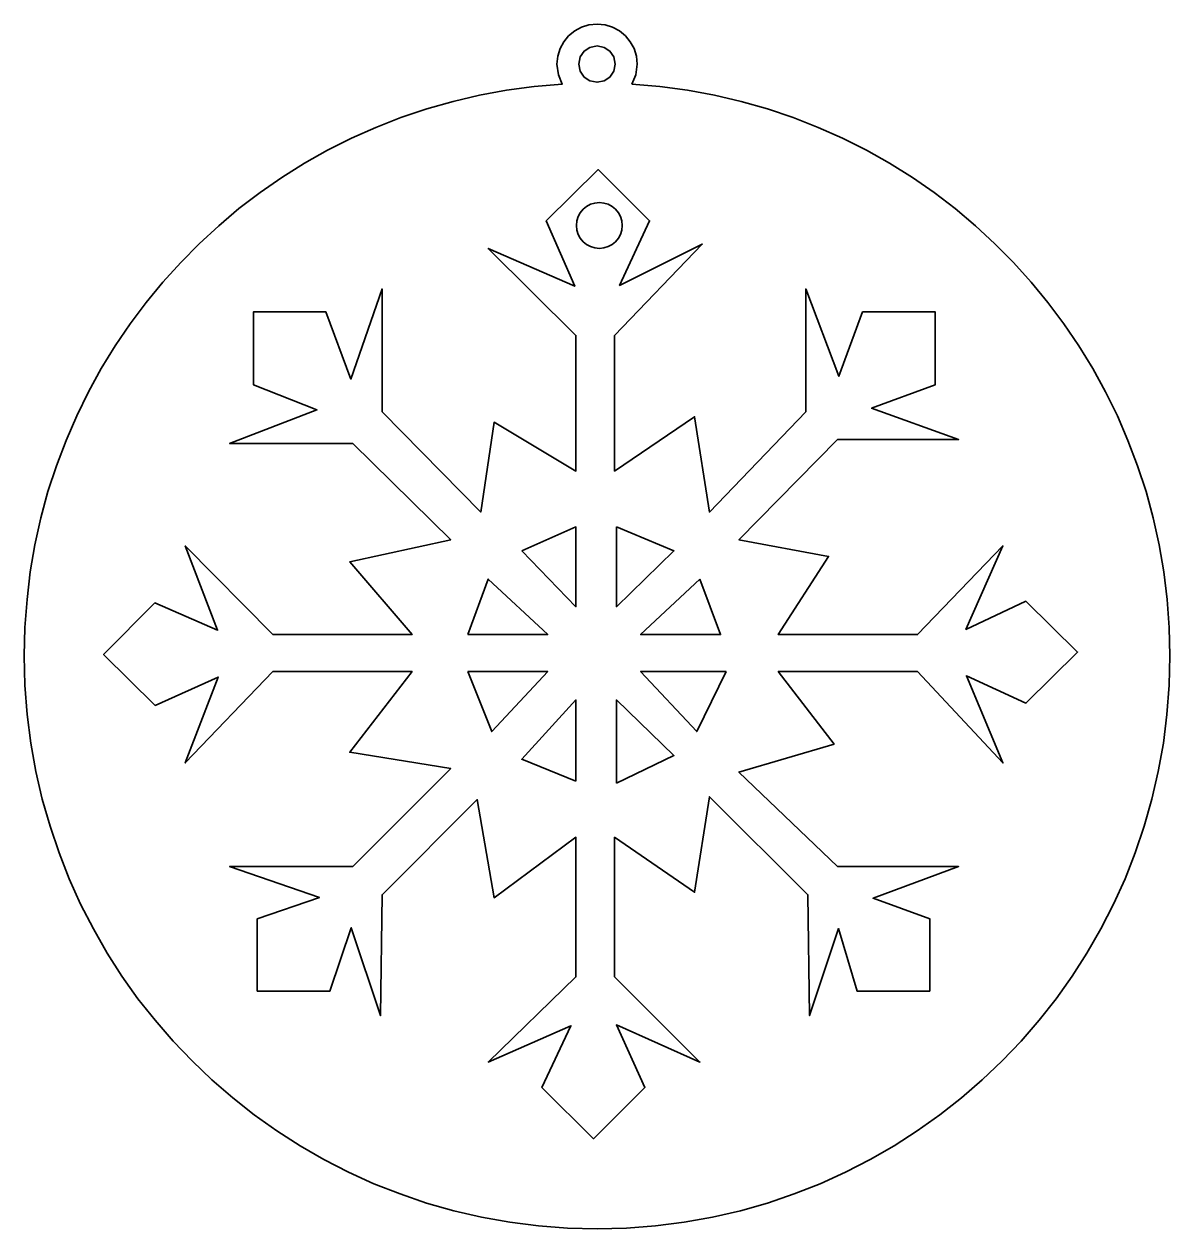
# Model space of a CAD drawing. Header units: millimetres. Extents: x -103 to 102, y -103 to 103.
# Drawn here: x 35.34 to 66.78, y 27.22 to 60.29 of the extents above; entities that cross this region are included whole.
import ezdxf

# ---------------------------------------------------------------- set-up
doc = ezdxf.new("R2010")
doc.units = ezdxf.units.MM
doc.header["$MEASUREMENT"] = 0
doc.layers.add('layer 1', color=7, linetype='Continuous')

msp = doc.modelspace()

# ---------------------------------------------------------------- linework, layer by layer
at = {"layer": 'layer 1', "color": 250, "lineweight": 35}
for points, knots in [([(52.0141, 58.6407), (52.0141, 58.6407), (52.7809, 58.5768), (52.7809, 58.5768), (52.7809, 58.5768), (52.7809, 58.5768), (53.5396, 58.473), (53.5396, 58.473), (53.5396, 58.473), (53.5396, 58.473), (54.2824, 58.3372), (54.2824, 58.3372), (54.2824, 58.3372), (54.2824, 58.3372), (55.0172, 58.1614), (55.0172, 58.1614), (55.0172, 58.1614), (55.0172, 58.1614), (55.7361, 57.9618), (55.7361, 57.9618), (55.7361, 57.9618), (55.7361, 57.9618), (56.4389, 57.7222), (56.4389, 57.7222), (56.4389, 57.7222), (56.4389, 57.7222), (57.1259, 57.4506), (57.1259, 57.4506), (57.1259, 57.4506), (57.1259, 57.4506), (57.7967, 57.1552), (57.7967, 57.1552), (57.7967, 57.1552), (57.7967, 57.1552), (58.4518, 56.8276), (58.4518, 56.8276), (58.4518, 56.8276), (58.4518, 56.8276), (59.0907, 56.4682), (59.0907, 56.4682), (59.0907, 56.4682), (59.0907, 56.4682), (59.7137, 56.0768), (59.7137, 56.0768), (59.7137, 56.0768), (59.7137, 56.0768), (60.3127, 55.6615), (60.3127, 55.6615), (60.3127, 55.6615), (60.3127, 55.6615), (60.8877, 55.2222), (60.8877, 55.2222), (60.8877, 55.2222), (60.8877, 55.2222), (61.4468, 54.751), (61.4468, 54.751), (61.4468, 54.751), (61.4468, 54.751), (61.982, 54.2558), (61.982, 54.2558), (61.982, 54.2558), (61.982, 54.2558), (62.4932, 53.7446), (62.4932, 53.7446), (62.4932, 53.7446), (62.4932, 53.7446), (62.9724, 53.2015), (62.9724, 53.2015), (62.9724, 53.2015), (62.9724, 53.2015), (63.4358, 52.6424), (63.4358, 52.6424), (63.4358, 52.6424), (63.4358, 52.6424), (63.875, 52.0593), (63.875, 52.0593), (63.875, 52.0593), (63.875, 52.0593), (64.2823, 51.4523), (64.2823, 51.4523), (64.2823, 51.4523), (64.2823, 51.4523), (64.6657, 50.8293), (64.6657, 50.8293), (64.6657, 50.8293), (64.6657, 50.8293), (65.0171, 50.1904), (65.0171, 50.1904), (65.0171, 50.1904), (65.0171, 50.1904), (65.3446, 49.5353), (65.3446, 49.5353), (65.3446, 49.5353), (65.3446, 49.5353), (65.6322, 48.8565), (65.6322, 48.8565), (65.6322, 48.8565), (65.6322, 48.8565), (65.8957, 48.1617), (65.8957, 48.1617), (65.8957, 48.1617), (65.8957, 48.1617), (66.1274, 47.4588), (66.1274, 47.4588), (66.1274, 47.4588), (66.1274, 47.4588), (66.3271, 46.732), (66.3271, 46.732), (66.3271, 46.732), (66.3271, 46.732), (66.4868, 45.9971), (66.4868, 45.9971), (66.4868, 45.9971), (66.4868, 45.9971), (66.6145, 45.2544), (66.6145, 45.2544), (66.6145, 45.2544), (66.6145, 45.2544), (66.7104, 44.4955), (66.7104, 44.4955), (66.7104, 44.4955), (66.7104, 44.4955), (66.7663, 43.7287), (66.7663, 43.7287), (66.7663, 43.7287), (66.7663, 43.7287), (66.7823, 42.946), (66.7823, 42.946), (66.7823, 42.946), (66.7823, 42.946), (66.7663, 42.1394), (66.7663, 42.1394), (66.7663, 42.1394), (66.7663, 42.1394), (66.7023, 41.3406), (66.7023, 41.3406), (66.7023, 41.3406), (66.7023, 41.3406), (66.6066, 40.5499), (66.6066, 40.5499), (66.6066, 40.5499), (66.6066, 40.5499), (66.4628, 39.7751), (66.4628, 39.7751), (66.4628, 39.7751), (66.4628, 39.7751), (66.2871, 39.0164), (66.2871, 39.0164), (66.2871, 39.0164), (66.2871, 39.0164), (66.0793, 38.2736), (66.0793, 38.2736), (66.0793, 38.2736), (66.0793, 38.2736), (65.8318, 37.5388), (65.8318, 37.5388), (65.8318, 37.5388), (65.8318, 37.5388), (65.5523, 36.8279), (65.5523, 36.8279), (65.5523, 36.8279), (65.5523, 36.8279), (65.2328, 36.133), (65.2328, 36.133), (65.2328, 36.133), (65.2328, 36.133), (64.8893, 35.4541), (64.8893, 35.4541), (64.8893, 35.4541), (64.8893, 35.4541), (64.506, 34.7912), (64.506, 34.7912), (64.506, 34.7912), (64.506, 34.7912), (64.0986, 34.1522), (64.0986, 34.1522), (64.0986, 34.1522), (64.0986, 34.1522), (63.6593, 33.5371), (63.6593, 33.5371), (63.6593, 33.5371), (63.6593, 33.5371), (63.196, 32.9462), (63.196, 32.9462), (63.196, 32.9462), (63.196, 32.9462), (62.7009, 32.3711), (62.7009, 32.3711), (62.7009, 32.3711), (62.7009, 32.3711), (62.1817, 31.8279), (62.1817, 31.8279), (62.1817, 31.8279), (62.1817, 31.8279), (61.6305, 31.3088), (61.6305, 31.3088), (61.6305, 31.3088), (61.6305, 31.3088), (61.0635, 30.8136), (61.0635, 30.8136), (61.0635, 30.8136), (61.0635, 30.8136), (60.4645, 30.3503), (60.4645, 30.3503), (60.4645, 30.3503), (60.4645, 30.3503), (59.8495, 29.911), (59.8495, 29.911), (59.8495, 29.911), (59.8495, 29.911), (59.2105, 29.4957), (59.2105, 29.4957), (59.2105, 29.4957), (59.2105, 29.4957), (58.5556, 29.1203), (58.5556, 29.1203), (58.5556, 29.1203), (58.5556, 29.1203), (57.8767, 28.7769), (57.8767, 28.7769), (57.8767, 28.7769), (57.8767, 28.7769), (57.1817, 28.4573), (57.1817, 28.4573), (57.1817, 28.4573), (57.1817, 28.4573), (56.4709, 28.1779), (56.4709, 28.1779), (56.4709, 28.1779), (56.4709, 28.1779), (55.7361, 27.9302), (55.7361, 27.9302), (55.7361, 27.9302), (55.7361, 27.9302), (54.9933, 27.7146), (54.9933, 27.7146), (54.9933, 27.7146), (54.9933, 27.7146), (54.2266, 27.5389), (54.2266, 27.5389), (54.2266, 27.5389), (54.2266, 27.5389), (53.4517, 27.4032), (53.4517, 27.4032), (53.4517, 27.4032), (53.4517, 27.4032), (52.669, 27.3072), (52.669, 27.3072), (52.669, 27.3072), (52.669, 27.3072), (51.8703, 27.2434), (51.8703, 27.2434), (51.8703, 27.2434), (51.8703, 27.2434), (51.0635, 27.2194), (51.0635, 27.2194), (51.0635, 27.2194), (51.0635, 27.2194), (50.2489, 27.2434), (50.2489, 27.2434), (50.2489, 27.2434), (50.2489, 27.2434), (49.4502, 27.3072), (49.4502, 27.3072), (49.4502, 27.3072), (49.4502, 27.3072), (48.6675, 27.4032), (48.6675, 27.4032), (48.6675, 27.4032), (48.6675, 27.4032), (47.8927, 27.5389), (47.8927, 27.5389), (47.8927, 27.5389), (47.8927, 27.5389), (47.134, 27.7146), (47.134, 27.7146), (47.134, 27.7146), (47.134, 27.7146), (46.3832, 27.9302), (46.3832, 27.9302), (46.3832, 27.9302), (46.3832, 27.9302), (45.6564, 28.1779), (45.6564, 28.1779), (45.6564, 28.1779), (45.6564, 28.1779), (44.9374, 28.4573), (44.9374, 28.4573), (44.9374, 28.4573), (44.9374, 28.4573), (44.2426, 28.7769), (44.2426, 28.7769), (44.2426, 28.7769), (44.2426, 28.7769), (43.5637, 29.1203), (43.5637, 29.1203), (43.5637, 29.1203), (43.5637, 29.1203), (42.9088, 29.4957), (42.9088, 29.4957), (42.9088, 29.4957), (42.9088, 29.4957), (42.2698, 29.911), (42.2698, 29.911), (42.2698, 29.911), (42.2698, 29.911), (41.6547, 30.3503), (41.6547, 30.3503), (41.6547, 30.3503), (41.6547, 30.3503), (41.0637, 30.8136), (41.0637, 30.8136), (41.0637, 30.8136), (41.0637, 30.8136), (40.4886, 31.3088), (40.4886, 31.3088), (40.4886, 31.3088), (40.4886, 31.3088), (39.9455, 31.8279), (39.9455, 31.8279), (39.9455, 31.8279), (39.9455, 31.8279), (39.4263, 32.3711), (39.4263, 32.3711), (39.4263, 32.3711), (39.4263, 32.3711), (38.9311, 32.9462), (38.9311, 32.9462), (38.9311, 32.9462), (38.9311, 32.9462), (38.46, 33.5371), (38.46, 33.5371), (38.46, 33.5371), (38.46, 33.5371), (38.0206, 34.1522), (38.0206, 34.1522), (38.0206, 34.1522), (38.0206, 34.1522), (37.6133, 34.7912), (37.6133, 34.7912), (37.6133, 34.7912), (37.6133, 34.7912), (37.2379, 35.4541), (37.2379, 35.4541), (37.2379, 35.4541), (37.2379, 35.4541), (36.8864, 36.133), (36.8864, 36.133), (36.8864, 36.133), (36.8864, 36.133), (36.5749, 36.8279), (36.5749, 36.8279), (36.5749, 36.8279), (36.5749, 36.8279), (36.2954, 37.5388), (36.2954, 37.5388), (36.2954, 37.5388), (36.2954, 37.5388), (36.0478, 38.2736), (36.0478, 38.2736), (36.0478, 38.2736), (36.0478, 38.2736), (35.8321, 39.0164), (35.8321, 39.0164), (35.8321, 39.0164), (35.8321, 39.0164), (35.6564, 39.7751), (35.6564, 39.7751), (35.6564, 39.7751), (35.6564, 39.7751), (35.5207, 40.5499), (35.5207, 40.5499), (35.5207, 40.5499), (35.5207, 40.5499), (35.4168, 41.3406), (35.4168, 41.3406), (35.4168, 41.3406), (35.4168, 41.3406), (35.361, 42.1394), (35.361, 42.1394), (35.361, 42.1394), (35.361, 42.1394), (35.3369, 42.946), (35.3369, 42.946), (35.3369, 42.946), (35.3369, 42.946), (35.361, 43.7287), (35.361, 43.7287), (35.361, 43.7287), (35.361, 43.7287), (35.4168, 44.4955), (35.4168, 44.4955), (35.4168, 44.4955), (35.4168, 44.4955), (35.5046, 45.2544), (35.5046, 45.2544), (35.5046, 45.2544), (35.5046, 45.2544), (35.6324, 45.9971), (35.6324, 45.9971), (35.6324, 45.9971), (35.6324, 45.9971), (35.8002, 46.732), (35.8002, 46.732), (35.8002, 46.732), (35.8002, 46.732), (35.9919, 47.4588), (35.9919, 47.4588), (35.9919, 47.4588), (35.9919, 47.4588), (36.2235, 48.1617), (36.2235, 48.1617), (36.2235, 48.1617), (36.2235, 48.1617), (36.4871, 48.8565), (36.4871, 48.8565), (36.4871, 48.8565), (36.4871, 48.8565), (36.7826, 49.5353), (36.7826, 49.5353), (36.7826, 49.5353), (36.7826, 49.5353), (37.1021, 50.1904), (37.1021, 50.1904), (37.1021, 50.1904), (37.1021, 50.1904), (37.4535, 50.8293), (37.4535, 50.8293), (37.4535, 50.8293), (37.4535, 50.8293), (37.837, 51.4523), (37.837, 51.4523), (37.837, 51.4523), (37.837, 51.4523), (38.2443, 52.0593), (38.2443, 52.0593), (38.2443, 52.0593), (38.2443, 52.0593), (38.6836, 52.6424), (38.6836, 52.6424), (38.6836, 52.6424), (38.6836, 52.6424), (39.1468, 53.2015), (39.1468, 53.2015), (39.1468, 53.2015), (39.1468, 53.2015), (39.634, 53.7446), (39.634, 53.7446), (39.634, 53.7446), (39.634, 53.7446), (40.1452, 54.2558), (40.1452, 54.2558), (40.1452, 54.2558), (40.1452, 54.2558), (40.6803, 54.751), (40.6803, 54.751), (40.6803, 54.751), (40.6803, 54.751), (41.2314, 55.2222), (41.2314, 55.2222), (41.2314, 55.2222), (41.2314, 55.2222), (41.8145, 55.6615), (41.8145, 55.6615), (41.8145, 55.6615), (41.8145, 55.6615), (42.4136, 56.0768), (42.4136, 56.0768), (42.4136, 56.0768), (42.4136, 56.0768), (43.0285, 56.4682), (43.0285, 56.4682), (43.0285, 56.4682), (43.0285, 56.4682), (43.6675, 56.8276), (43.6675, 56.8276), (43.6675, 56.8276), (43.6675, 56.8276), (44.3225, 57.1552), (44.3225, 57.1552), (44.3225, 57.1552), (44.3225, 57.1552), (44.9934, 57.4506), (44.9934, 57.4506), (44.9934, 57.4506), (44.9934, 57.4506), (45.6802, 57.7222), (45.6802, 57.7222), (45.6802, 57.7222), (45.6802, 57.7222), (46.3911, 57.9618), (46.3911, 57.9618), (46.3911, 57.9618), (46.3911, 57.9618), (47.1099, 58.1614), (47.1099, 58.1614), (47.1099, 58.1614), (47.1099, 58.1614), (47.8368, 58.3372), (47.8368, 58.3372), (47.8368, 58.3372), (47.8368, 58.3372), (48.5796, 58.473), (48.5796, 58.473), (48.5796, 58.473), (48.5796, 58.473), (49.3384, 58.5768), (49.3384, 58.5768), (49.3384, 58.5768), (49.3384, 58.5768), (50.1052, 58.6407), (50.1052, 58.6407), (50.1052, 58.6407), (50.1052, 58.6407), (50.0013, 58.8963), (50.0013, 58.8963), (50.0013, 58.8963), (50.0013, 58.8963), (49.9614, 59.1838), (49.9614, 59.1838), (49.9614, 59.1838), (49.9614, 59.1838), (49.9854, 59.4074), (49.9854, 59.4074), (49.9854, 59.4074), (49.9854, 59.4074), (50.0492, 59.6152), (50.0492, 59.6152), (50.0492, 59.6152), (50.0492, 59.6152), (50.1451, 59.7988), (50.1451, 59.7988), (50.1451, 59.7988), (50.1451, 59.7988), (50.2809, 59.9666), (50.2809, 59.9666), (50.2809, 59.9666), (50.2809, 59.9666), (50.4486, 60.1023), (50.4486, 60.1023), (50.4486, 60.1023), (50.4486, 60.1023), (50.6322, 60.1982), (50.6322, 60.1982), (50.6322, 60.1982), (50.6322, 60.1982), (50.84, 60.2621), (50.84, 60.2621), (50.84, 60.2621), (50.84, 60.2621), (51.0635, 60.286), (51.0635, 60.286), (51.0635, 60.286), (51.0635, 60.286), (51.2792, 60.2621), (51.2792, 60.2621), (51.2792, 60.2621), (51.2792, 60.2621), (51.4869, 60.1982), (51.4869, 60.1982), (51.4869, 60.1982), (51.4869, 60.1982), (51.6786, 60.1023), (51.6786, 60.1023), (51.6786, 60.1023), (51.6786, 60.1023), (51.8384, 59.9666), (51.8384, 59.9666), (51.8384, 59.9666), (51.8384, 59.9666), (51.9741, 59.7988), (51.9741, 59.7988), (51.9741, 59.7988), (51.9741, 59.7988), (52.078, 59.6152), (52.078, 59.6152), (52.078, 59.6152), (52.078, 59.6152), (52.1419, 59.4074), (52.1419, 59.4074), (52.1419, 59.4074), (52.1419, 59.4074), (52.1579, 59.1838), (52.1579, 59.1838), (52.1579, 59.1838), (52.1579, 59.1838), (52.126, 58.8963), (52.126, 58.8963), (52.126, 58.8963), (52.126, 58.8963), (52.0141, 58.6407), (52.0141, 58.6407)], [0, 0, 0, 0, 0.0067114, 0.0067114, 0.0067114, 0.0067114, 0.0134228, 0.0134228, 0.0134228, 0.0134228, 0.0201342, 0.0201342, 0.0201342, 0.0201342, 0.0268456, 0.0268456, 0.0268456, 0.0268456, 0.033557, 0.033557, 0.033557, 0.033557, 0.0402685, 0.0402685, 0.0402685, 0.0402685, 0.0469799, 0.0469799, 0.0469799, 0.0469799, 0.0536913, 0.0536913, 0.0536913, 0.0536913, 0.0604027, 0.0604027, 0.0604027, 0.0604027, 0.0671141, 0.0671141, 0.0671141, 0.0671141, 0.0738255, 0.0738255, 0.0738255, 0.0738255, 0.0805369, 0.0805369, 0.0805369, 0.0805369, 0.0872483, 0.0872483, 0.0872483, 0.0872483, 0.0939597, 0.0939597, 0.0939597, 0.0939597, 0.1006711, 0.1006711, 0.1006711, 0.1006711, 0.1073826, 0.1073826, 0.1073826, 0.1073826, 0.114094, 0.114094, 0.114094, 0.114094, 0.1208054, 0.1208054, 0.1208054, 0.1208054, 0.1275168, 0.1275168, 0.1275168, 0.1275168, 0.1342282, 0.1342282, 0.1342282, 0.1342282, 0.1409396, 0.1409396, 0.1409396, 0.1409396, 0.147651, 0.147651, 0.147651, 0.147651, 0.1543624, 0.1543624, 0.1543624, 0.1543624, 0.1610738, 0.1610738, 0.1610738, 0.1610738, 0.1677852, 0.1677852, 0.1677852, 0.1677852, 0.1744966, 0.1744966, 0.1744966, 0.1744966, 0.1812081, 0.1812081, 0.1812081, 0.1812081, 0.1879195, 0.1879195, 0.1879195, 0.1879195, 0.1946309, 0.1946309, 0.1946309, 0.1946309, 0.2013423, 0.2013423, 0.2013423, 0.2013423, 0.2080537, 0.2080537, 0.2080537, 0.2080537, 0.2147651, 0.2147651, 0.2147651, 0.2147651, 0.2214765, 0.2214765, 0.2214765, 0.2214765, 0.2281879, 0.2281879, 0.2281879, 0.2281879, 0.2348993, 0.2348993, 0.2348993, 0.2348993, 0.2416107, 0.2416107, 0.2416107, 0.2416107, 0.2483221, 0.2483221, 0.2483221, 0.2483221, 0.2550336, 0.2550336, 0.2550336, 0.2550336, 0.261745, 0.261745, 0.261745, 0.261745, 0.2684564, 0.2684564, 0.2684564, 0.2684564, 0.2751678, 0.2751678, 0.2751678, 0.2751678, 0.2818792, 0.2818792, 0.2818792, 0.2818792, 0.2885906, 0.2885906, 0.2885906, 0.2885906, 0.295302, 0.295302, 0.295302, 0.295302, 0.3020134, 0.3020134, 0.3020134, 0.3020134, 0.3087248, 0.3087248, 0.3087248, 0.3087248, 0.3154362, 0.3154362, 0.3154362, 0.3154362, 0.3221477, 0.3221477, 0.3221477, 0.3221477, 0.3288591, 0.3288591, 0.3288591, 0.3288591, 0.3355705, 0.3355705, 0.3355705, 0.3355705, 0.3422819, 0.3422819, 0.3422819, 0.3422819, 0.3489933, 0.3489933, 0.3489933, 0.3489933, 0.3557047, 0.3557047, 0.3557047, 0.3557047, 0.3624161, 0.3624161, 0.3624161, 0.3624161, 0.3691275, 0.3691275, 0.3691275, 0.3691275, 0.3758389, 0.3758389, 0.3758389, 0.3758389, 0.3825503, 0.3825503, 0.3825503, 0.3825503, 0.3892617, 0.3892617, 0.3892617, 0.3892617, 0.3959732, 0.3959732, 0.3959732, 0.3959732, 0.4026846, 0.4026846, 0.4026846, 0.4026846, 0.409396, 0.409396, 0.409396, 0.409396, 0.4161074, 0.4161074, 0.4161074, 0.4161074, 0.4228188, 0.4228188, 0.4228188, 0.4228188, 0.4295302, 0.4295302, 0.4295302, 0.4295302, 0.4362416, 0.4362416, 0.4362416, 0.4362416, 0.442953, 0.442953, 0.442953, 0.442953, 0.4496644, 0.4496644, 0.4496644, 0.4496644, 0.4563758, 0.4563758, 0.4563758, 0.4563758, 0.4630872, 0.4630872, 0.4630872, 0.4630872, 0.4697987, 0.4697987, 0.4697987, 0.4697987, 0.4765101, 0.4765101, 0.4765101, 0.4765101, 0.4832215, 0.4832215, 0.4832215, 0.4832215, 0.4899329, 0.4899329, 0.4899329, 0.4899329, 0.4966443, 0.4966443, 0.4966443, 0.4966443, 0.5033557, 0.5033557, 0.5033557, 0.5033557, 0.5100671, 0.5100671, 0.5100671, 0.5100671, 0.5167785, 0.5167785, 0.5167785, 0.5167785, 0.5234899, 0.5234899, 0.5234899, 0.5234899, 0.5302013, 0.5302013, 0.5302013, 0.5302013, 0.5369128, 0.5369128, 0.5369128, 0.5369128, 0.5436242, 0.5436242, 0.5436242, 0.5436242, 0.5503356, 0.5503356, 0.5503356, 0.5503356, 0.557047, 0.557047, 0.557047, 0.557047, 0.5637584, 0.5637584, 0.5637584, 0.5637584, 0.5704698, 0.5704698, 0.5704698, 0.5704698, 0.5771812, 0.5771812, 0.5771812, 0.5771812, 0.5838926, 0.5838926, 0.5838926, 0.5838926, 0.590604, 0.590604, 0.590604, 0.590604, 0.5973154, 0.5973154, 0.5973154, 0.5973154, 0.6040268, 0.6040268, 0.6040268, 0.6040268, 0.6107383, 0.6107383, 0.6107383, 0.6107383, 0.6174497, 0.6174497, 0.6174497, 0.6174497, 0.6241611, 0.6241611, 0.6241611, 0.6241611, 0.6308725, 0.6308725, 0.6308725, 0.6308725, 0.6375839, 0.6375839, 0.6375839, 0.6375839, 0.6442953, 0.6442953, 0.6442953, 0.6442953, 0.6510067, 0.6510067, 0.6510067, 0.6510067, 0.6577181, 0.6577181, 0.6577181, 0.6577181, 0.6644295, 0.6644295, 0.6644295, 0.6644295, 0.6711409, 0.6711409, 0.6711409, 0.6711409, 0.6778523, 0.6778523, 0.6778523, 0.6778523, 0.6845638, 0.6845638, 0.6845638, 0.6845638, 0.6912752, 0.6912752, 0.6912752, 0.6912752, 0.6979866, 0.6979866, 0.6979866, 0.6979866, 0.704698, 0.704698, 0.704698, 0.704698, 0.7114094, 0.7114094, 0.7114094, 0.7114094, 0.7181208, 0.7181208, 0.7181208, 0.7181208, 0.7248322, 0.7248322, 0.7248322, 0.7248322, 0.7315436, 0.7315436, 0.7315436, 0.7315436, 0.738255, 0.738255, 0.738255, 0.738255, 0.7449664, 0.7449664, 0.7449664, 0.7449664, 0.7516779, 0.7516779, 0.7516779, 0.7516779, 0.7583893, 0.7583893, 0.7583893, 0.7583893, 0.7651007, 0.7651007, 0.7651007, 0.7651007, 0.7718121, 0.7718121, 0.7718121, 0.7718121, 0.7785235, 0.7785235, 0.7785235, 0.7785235, 0.7852349, 0.7852349, 0.7852349, 0.7852349, 0.7919463, 0.7919463, 0.7919463, 0.7919463, 0.7986577, 0.7986577, 0.7986577, 0.7986577, 0.8053691, 0.8053691, 0.8053691, 0.8053691, 0.8120805, 0.8120805, 0.8120805, 0.8120805, 0.8187919, 0.8187919, 0.8187919, 0.8187919, 0.8255034, 0.8255034, 0.8255034, 0.8255034, 0.8322148, 0.8322148, 0.8322148, 0.8322148, 0.8389262, 0.8389262, 0.8389262, 0.8389262, 0.8456376, 0.8456376, 0.8456376, 0.8456376, 0.852349, 0.852349, 0.852349, 0.852349, 0.8590604, 0.8590604, 0.8590604, 0.8590604, 0.8657718, 0.8657718, 0.8657718, 0.8657718, 0.8724832, 0.8724832, 0.8724832, 0.8724832, 0.8791946, 0.8791946, 0.8791946, 0.8791946, 0.885906, 0.885906, 0.885906, 0.885906, 0.8926174, 0.8926174, 0.8926174, 0.8926174, 0.8993289, 0.8993289, 0.8993289, 0.8993289, 0.9060403, 0.9060403, 0.9060403, 0.9060403, 0.9127517, 0.9127517, 0.9127517, 0.9127517, 0.9194631, 0.9194631, 0.9194631, 0.9194631, 0.9261745, 0.9261745, 0.9261745, 0.9261745, 0.9328859, 0.9328859, 0.9328859, 0.9328859, 0.9395973, 0.9395973, 0.9395973, 0.9395973, 0.9463087, 0.9463087, 0.9463087, 0.9463087, 0.9530201, 0.9530201, 0.9530201, 0.9530201, 0.9597315, 0.9597315, 0.9597315, 0.9597315, 0.966443, 0.966443, 0.966443, 0.966443, 0.9731544, 0.9731544, 0.9731544, 0.9731544, 0.9798658, 0.9798658, 0.9798658, 0.9798658, 0.9865772, 0.9865772, 0.9865772, 0.9865772, 1, 1, 1, 1]), ([(51.0635, 59.6871), (51.0635, 59.6871), (51.2552, 59.6471), (51.2552, 59.6471), (51.2552, 59.6471), (51.2552, 59.6471), (51.415, 59.5433), (51.415, 59.5433), (51.415, 59.5433), (51.415, 59.5433), (51.519, 59.3836), (51.519, 59.3836), (51.519, 59.3836), (51.519, 59.3836), (51.5587, 59.1838), (51.5587, 59.1838), (51.5587, 59.1838), (51.5587, 59.1838), (51.519, 58.9922), (51.519, 58.9922), (51.519, 58.9922), (51.519, 58.9922), (51.415, 58.8325), (51.415, 58.8325), (51.415, 58.8325), (51.415, 58.8325), (51.2552, 58.7285), (51.2552, 58.7285), (51.2552, 58.7285), (51.2552, 58.7285), (51.0635, 58.6887), (51.0635, 58.6887), (51.0635, 58.6887), (51.0635, 58.6887), (50.8639, 58.7285), (50.8639, 58.7285), (50.8639, 58.7285), (50.8639, 58.7285), (50.7042, 58.8325), (50.7042, 58.8325), (50.7042, 58.8325), (50.7042, 58.8325), (50.6004, 58.9922), (50.6004, 58.9922), (50.6004, 58.9922), (50.6004, 58.9922), (50.5604, 59.1838), (50.5604, 59.1838), (50.5604, 59.1838), (50.5604, 59.1838), (50.6004, 59.3836), (50.6004, 59.3836), (50.6004, 59.3836), (50.6004, 59.3836), (50.7042, 59.5433), (50.7042, 59.5433), (50.7042, 59.5433), (50.7042, 59.5433), (50.8639, 59.6471), (50.8639, 59.6471), (50.8639, 59.6471), (50.8639, 59.6471), (51.0635, 59.6871), (51.0635, 59.6871)], [0, 0, 0, 0, 0.0588235, 0.0588235, 0.0588235, 0.0588235, 0.1176471, 0.1176471, 0.1176471, 0.1176471, 0.1764706, 0.1764706, 0.1764706, 0.1764706, 0.2352941, 0.2352941, 0.2352941, 0.2352941, 0.2941176, 0.2941176, 0.2941176, 0.2941176, 0.3529412, 0.3529412, 0.3529412, 0.3529412, 0.4117647, 0.4117647, 0.4117647, 0.4117647, 0.4705882, 0.4705882, 0.4705882, 0.4705882, 0.5294118, 0.5294118, 0.5294118, 0.5294118, 0.5882353, 0.5882353, 0.5882353, 0.5882353, 0.6470588, 0.6470588, 0.6470588, 0.6470588, 0.7058824, 0.7058824, 0.7058824, 0.7058824, 0.7647059, 0.7647059, 0.7647059, 0.7647059, 0.8235294, 0.8235294, 0.8235294, 0.8235294, 0.8823529, 0.8823529, 0.8823529, 0.8823529, 1, 1, 1, 1])]:
    msp.add_open_spline(points, degree=3, knots=knots, dxfattribs=at)
at = {"layer": 'layer 1', "color": 142, "lineweight": 35}
for points, knots in [([(41.7346, 35.7337), (41.7346, 35.7337), (43.4439, 36.3167), (43.4439, 36.3167), (43.4439, 36.3167), (43.4439, 36.3167), (40.9758, 37.1634), (40.9758, 37.1634), (40.9758, 37.1634), (40.9758, 37.1634), (44.3544, 37.1634), (44.3544, 37.1634), (44.3544, 37.1634), (44.3544, 37.1634), (47.0461, 39.855), (47.0461, 39.855), (47.0461, 39.855), (47.0461, 39.855), (44.2745, 40.3024), (44.2745, 40.3024), (44.2745, 40.3024), (44.2745, 40.3024), (45.9837, 42.5147), (45.9837, 42.5147), (45.9837, 42.5147), (45.9837, 42.5147), (42.166, 42.5147), (42.166, 42.5147), (42.166, 42.5147), (42.166, 42.5147), (39.7618, 40.0068), (39.7618, 40.0068), (39.7618, 40.0068), (39.7618, 40.0068), (40.6644, 42.363), (40.6644, 42.363), (40.6644, 42.363), (40.6644, 42.363), (38.9311, 41.5882), (38.9311, 41.5882), (38.9311, 41.5882), (38.9311, 41.5882), (37.5174, 42.986), (37.5174, 42.986), (37.5174, 42.986), (37.5174, 42.986), (38.9232, 44.3997), (38.9232, 44.3997), (38.9232, 44.3997), (38.9232, 44.3997), (40.6485, 43.6489), (40.6485, 43.6489), (40.6485, 43.6489), (40.6485, 43.6489), (39.7618, 45.9652), (39.7618, 45.9652), (39.7618, 45.9652), (39.7618, 45.9652), (42.166, 43.5291), (42.166, 43.5291), (42.166, 43.5291), (42.166, 43.5291), (45.9837, 43.5291), (45.9837, 43.5291), (45.9837, 43.5291), (45.9837, 43.5291), (44.2745, 45.5258), (44.2745, 45.5258), (44.2745, 45.5258), (44.2745, 45.5258), (47.0461, 46.1328), (47.0461, 46.1328), (47.0461, 46.1328), (47.0461, 46.1328), (44.3544, 48.7767), (44.3544, 48.7767), (44.3544, 48.7767), (44.3544, 48.7767), (40.9758, 48.7767), (40.9758, 48.7767), (40.9758, 48.7767), (40.9758, 48.7767), (43.372, 49.6951), (43.372, 49.6951), (43.372, 49.6951), (43.372, 49.6951), (41.6309, 50.3899), (41.6309, 50.3899), (41.6309, 50.3899), (41.6309, 50.3899), (41.6309, 52.3868), (41.6309, 52.3868), (41.6309, 52.3868), (41.6309, 52.3868), (43.6196, 52.3868), (43.6196, 52.3868), (43.6196, 52.3868), (43.6196, 52.3868), (44.3064, 50.5418), (44.3064, 50.5418), (44.3064, 50.5418), (44.3064, 50.5418), (45.1611, 53.0178), (45.1611, 53.0178), (45.1611, 53.0178), (45.1611, 53.0178), (45.1611, 49.6472), (45.1611, 49.6472), (45.1611, 49.6472), (45.1611, 49.6472), (47.8688, 46.8917), (47.8688, 46.8917), (47.8688, 46.8917), (47.8688, 46.8917), (48.2362, 49.3596), (48.2362, 49.3596), (48.2362, 49.3596), (48.2362, 49.3596), (50.4806, 48.0179), (50.4806, 48.0179), (50.4806, 48.0179), (50.4806, 48.0179), (50.4806, 51.7399), (50.4806, 51.7399), (50.4806, 51.7399), (50.4806, 51.7399), (48.0764, 54.128), (48.0764, 54.128), (48.0764, 54.128), (48.0764, 54.128), (50.4486, 53.0897), (50.4486, 53.0897), (50.4486, 53.0897), (50.4486, 53.0897), (49.6659, 54.8868), (49.6659, 54.8868), (49.6659, 54.8868), (49.6659, 54.8868), (51.0876, 56.2925), (51.0876, 56.2925), (51.0876, 56.2925), (51.0876, 56.2925), (52.5013, 54.8868), (52.5013, 54.8868), (52.5013, 54.8868), (52.5013, 54.8868), (51.6786, 53.1137), (51.6786, 53.1137), (51.6786, 53.1137), (51.6786, 53.1137), (53.9469, 54.2478), (53.9469, 54.2478), (53.9469, 54.2478), (53.9469, 54.2478), (51.5428, 51.7399), (51.5428, 51.7399), (51.5428, 51.7399), (51.5428, 51.7399), (51.5428, 48.0179), (51.5428, 48.0179), (51.5428, 48.0179), (51.5428, 48.0179), (53.7393, 49.5115), (53.7393, 49.5115), (53.7393, 49.5115), (53.7393, 49.5115), (54.1466, 46.8917), (54.1466, 46.8917), (54.1466, 46.8917), (54.1466, 46.8917), (56.7904, 49.6472), (56.7904, 49.6472), (56.7904, 49.6472), (56.7904, 49.6472), (56.7904, 53.0178), (56.7904, 53.0178), (56.7904, 53.0178), (56.7904, 53.0178), (57.7009, 50.6216), (57.7009, 50.6216), (57.7009, 50.6216), (57.7009, 50.6216), (58.3478, 52.3868), (58.3478, 52.3868), (58.3478, 52.3868), (58.3478, 52.3868), (60.3447, 52.3868), (60.3447, 52.3868), (60.3447, 52.3868), (60.3447, 52.3868), (60.3447, 50.3899), (60.3447, 50.3899), (60.3447, 50.3899), (60.3447, 50.3899), (58.5954, 49.7431), (58.5954, 49.7431), (58.5954, 49.7431), (58.5954, 49.7431), (60.9836, 48.8805), (60.9836, 48.8805), (60.9836, 48.8805), (60.9836, 48.8805), (57.661, 48.8805), (57.661, 48.8805), (57.661, 48.8805), (57.661, 48.8805), (54.9533, 46.1328), (54.9533, 46.1328), (54.9533, 46.1328), (54.9533, 46.1328), (57.4134, 45.6777), (57.4134, 45.6777), (57.4134, 45.6777), (57.4134, 45.6777), (56.0316, 43.5291), (56.0316, 43.5291), (56.0316, 43.5291), (56.0316, 43.5291), (59.8575, 43.5291), (59.8575, 43.5291), (59.8575, 43.5291), (59.8575, 43.5291), (62.1977, 45.9652), (62.1977, 45.9652), (62.1977, 45.9652), (62.1977, 45.9652), (61.1833, 43.6728), (61.1833, 43.6728), (61.1833, 43.6728), (61.1833, 43.6728), (62.8287, 44.4476), (62.8287, 44.4476), (62.8287, 44.4476), (62.8287, 44.4476), (64.2504, 43.0498), (64.2504, 43.0498), (64.2504, 43.0498), (64.2504, 43.0498), (62.8287, 41.6441), (62.8287, 41.6441), (62.8287, 41.6441), (62.8287, 41.6441), (61.1992, 42.403), (61.1992, 42.403), (61.1992, 42.403), (61.1992, 42.403), (62.1977, 40.0068), (62.1977, 40.0068), (62.1977, 40.0068), (62.1977, 40.0068), (59.8575, 42.5147), (59.8575, 42.5147), (59.8575, 42.5147), (59.8575, 42.5147), (56.0316, 42.5147), (56.0316, 42.5147), (56.0316, 42.5147), (56.0316, 42.5147), (57.5651, 40.5259), (57.5651, 40.5259), (57.5651, 40.5259), (57.5651, 40.5259), (54.9533, 39.7592), (54.9533, 39.7592), (54.9533, 39.7592), (54.9533, 39.7592), (57.661, 37.1634), (57.661, 37.1634), (57.661, 37.1634), (57.661, 37.1634), (60.9836, 37.1634), (60.9836, 37.1634), (60.9836, 37.1634), (60.9836, 37.1634), (58.6354, 36.2928), (58.6354, 36.2928), (58.6354, 36.2928), (58.6354, 36.2928), (60.1929, 35.7337), (60.1929, 35.7337), (60.1929, 35.7337), (60.1929, 35.7337), (60.1929, 33.7449), (60.1929, 33.7449), (60.1929, 33.7449), (60.1929, 33.7449), (58.1961, 33.7449), (58.1961, 33.7449), (58.1961, 33.7449), (58.1961, 33.7449), (57.685, 35.462), (57.685, 35.462), (57.685, 35.462), (57.685, 35.462), (56.8942, 33.074), (56.8942, 33.074), (56.8942, 33.074), (56.8942, 33.074), (56.8463, 36.3886), (56.8463, 36.3886), (56.8463, 36.3886), (56.8463, 36.3886), (54.1466, 39.0803), (54.1466, 39.0803), (54.1466, 39.0803), (54.1466, 39.0803), (53.7393, 36.4605), (53.7393, 36.4605), (53.7393, 36.4605), (53.7393, 36.4605), (51.5428, 37.9701), (51.5428, 37.9701), (51.5428, 37.9701), (51.5428, 37.9701), (51.5428, 34.1363), (51.5428, 34.1363), (51.5428, 34.1363), (51.5428, 34.1363), (53.8831, 31.796), (53.8831, 31.796), (53.8831, 31.796), (53.8831, 31.796), (51.5908, 32.8184), (51.5908, 32.8184), (51.5908, 32.8184), (51.5908, 32.8184), (52.3735, 31.1012), (52.3735, 31.1012), (52.3735, 31.1012), (52.3735, 31.1012), (50.9598, 29.6954), (50.9598, 29.6954), (50.9598, 29.6954), (50.9598, 29.6954), (49.546, 31.1012), (49.546, 31.1012), (49.546, 31.1012), (49.546, 31.1012), (50.3448, 32.7944), (50.3448, 32.7944), (50.3448, 32.7944), (50.3448, 32.7944), (48.0764, 31.796), (48.0764, 31.796), (48.0764, 31.796), (48.0764, 31.796), (50.4806, 34.1363), (50.4806, 34.1363), (50.4806, 34.1363), (50.4806, 34.1363), (50.4806, 37.9701), (50.4806, 37.9701), (50.4806, 37.9701), (50.4806, 37.9701), (48.2362, 36.3087), (48.2362, 36.3087), (48.2362, 36.3087), (48.2362, 36.3087), (47.7729, 39.0004), (47.7729, 39.0004), (47.7729, 39.0004), (47.7729, 39.0004), (45.1611, 36.3886), (45.1611, 36.3886), (45.1611, 36.3886), (45.1611, 36.3886), (45.1212, 33.074), (45.1212, 33.074), (45.1212, 33.074), (45.1212, 33.074), (44.3145, 35.4861), (44.3145, 35.4861), (44.3145, 35.4861), (44.3145, 35.4861), (43.7314, 33.7449), (43.7314, 33.7449), (43.7314, 33.7449), (43.7314, 33.7449), (41.7346, 33.7449), (41.7346, 33.7449), (41.7346, 33.7449), (41.7346, 33.7449), (41.7346, 35.7337), (41.7346, 35.7337)], [0, 0, 0, 0, 0.0103093, 0.0103093, 0.0103093, 0.0103093, 0.0206186, 0.0206186, 0.0206186, 0.0206186, 0.0309278, 0.0309278, 0.0309278, 0.0309278, 0.0412371, 0.0412371, 0.0412371, 0.0412371, 0.0515464, 0.0515464, 0.0515464, 0.0515464, 0.0618557, 0.0618557, 0.0618557, 0.0618557, 0.0721649, 0.0721649, 0.0721649, 0.0721649, 0.0824742, 0.0824742, 0.0824742, 0.0824742, 0.0927835, 0.0927835, 0.0927835, 0.0927835, 0.1030928, 0.1030928, 0.1030928, 0.1030928, 0.1134021, 0.1134021, 0.1134021, 0.1134021, 0.1237113, 0.1237113, 0.1237113, 0.1237113, 0.1340206, 0.1340206, 0.1340206, 0.1340206, 0.1443299, 0.1443299, 0.1443299, 0.1443299, 0.1546392, 0.1546392, 0.1546392, 0.1546392, 0.1649485, 0.1649485, 0.1649485, 0.1649485, 0.1752577, 0.1752577, 0.1752577, 0.1752577, 0.185567, 0.185567, 0.185567, 0.185567, 0.1958763, 0.1958763, 0.1958763, 0.1958763, 0.2061856, 0.2061856, 0.2061856, 0.2061856, 0.2164948, 0.2164948, 0.2164948, 0.2164948, 0.2268041, 0.2268041, 0.2268041, 0.2268041, 0.2371134, 0.2371134, 0.2371134, 0.2371134, 0.2474227, 0.2474227, 0.2474227, 0.2474227, 0.257732, 0.257732, 0.257732, 0.257732, 0.2680412, 0.2680412, 0.2680412, 0.2680412, 0.2783505, 0.2783505, 0.2783505, 0.2783505, 0.2886598, 0.2886598, 0.2886598, 0.2886598, 0.2989691, 0.2989691, 0.2989691, 0.2989691, 0.3092784, 0.3092784, 0.3092784, 0.3092784, 0.3195876, 0.3195876, 0.3195876, 0.3195876, 0.3298969, 0.3298969, 0.3298969, 0.3298969, 0.3402062, 0.3402062, 0.3402062, 0.3402062, 0.3505155, 0.3505155, 0.3505155, 0.3505155, 0.3608247, 0.3608247, 0.3608247, 0.3608247, 0.371134, 0.371134, 0.371134, 0.371134, 0.3814433, 0.3814433, 0.3814433, 0.3814433, 0.3917526, 0.3917526, 0.3917526, 0.3917526, 0.4020619, 0.4020619, 0.4020619, 0.4020619, 0.4123711, 0.4123711, 0.4123711, 0.4123711, 0.4226804, 0.4226804, 0.4226804, 0.4226804, 0.4329897, 0.4329897, 0.4329897, 0.4329897, 0.443299, 0.443299, 0.443299, 0.443299, 0.4536082, 0.4536082, 0.4536082, 0.4536082, 0.4639175, 0.4639175, 0.4639175, 0.4639175, 0.4742268, 0.4742268, 0.4742268, 0.4742268, 0.4845361, 0.4845361, 0.4845361, 0.4845361, 0.4948454, 0.4948454, 0.4948454, 0.4948454, 0.5051546, 0.5051546, 0.5051546, 0.5051546, 0.5154639, 0.5154639, 0.5154639, 0.5154639, 0.5257732, 0.5257732, 0.5257732, 0.5257732, 0.5360825, 0.5360825, 0.5360825, 0.5360825, 0.5463918, 0.5463918, 0.5463918, 0.5463918, 0.556701, 0.556701, 0.556701, 0.556701, 0.5670103, 0.5670103, 0.5670103, 0.5670103, 0.5773196, 0.5773196, 0.5773196, 0.5773196, 0.5876289, 0.5876289, 0.5876289, 0.5876289, 0.5979381, 0.5979381, 0.5979381, 0.5979381, 0.6082474, 0.6082474, 0.6082474, 0.6082474, 0.6185567, 0.6185567, 0.6185567, 0.6185567, 0.628866, 0.628866, 0.628866, 0.628866, 0.6391753, 0.6391753, 0.6391753, 0.6391753, 0.6494845, 0.6494845, 0.6494845, 0.6494845, 0.6597938, 0.6597938, 0.6597938, 0.6597938, 0.6701031, 0.6701031, 0.6701031, 0.6701031, 0.6804124, 0.6804124, 0.6804124, 0.6804124, 0.6907216, 0.6907216, 0.6907216, 0.6907216, 0.7010309, 0.7010309, 0.7010309, 0.7010309, 0.7113402, 0.7113402, 0.7113402, 0.7113402, 0.7216495, 0.7216495, 0.7216495, 0.7216495, 0.7319588, 0.7319588, 0.7319588, 0.7319588, 0.742268, 0.742268, 0.742268, 0.742268, 0.7525773, 0.7525773, 0.7525773, 0.7525773, 0.7628866, 0.7628866, 0.7628866, 0.7628866, 0.7731959, 0.7731959, 0.7731959, 0.7731959, 0.7835052, 0.7835052, 0.7835052, 0.7835052, 0.7938144, 0.7938144, 0.7938144, 0.7938144, 0.8041237, 0.8041237, 0.8041237, 0.8041237, 0.814433, 0.814433, 0.814433, 0.814433, 0.8247423, 0.8247423, 0.8247423, 0.8247423, 0.8350515, 0.8350515, 0.8350515, 0.8350515, 0.8453608, 0.8453608, 0.8453608, 0.8453608, 0.8556701, 0.8556701, 0.8556701, 0.8556701, 0.8659794, 0.8659794, 0.8659794, 0.8659794, 0.8762887, 0.8762887, 0.8762887, 0.8762887, 0.8865979, 0.8865979, 0.8865979, 0.8865979, 0.8969072, 0.8969072, 0.8969072, 0.8969072, 0.9072165, 0.9072165, 0.9072165, 0.9072165, 0.9175258, 0.9175258, 0.9175258, 0.9175258, 0.9278351, 0.9278351, 0.9278351, 0.9278351, 0.9381443, 0.9381443, 0.9381443, 0.9381443, 0.9484536, 0.9484536, 0.9484536, 0.9484536, 0.9587629, 0.9587629, 0.9587629, 0.9587629, 0.9690722, 0.9690722, 0.9690722, 0.9690722, 0.9793814, 0.9793814, 0.9793814, 0.9793814, 1, 1, 1, 1]), ([(51.1275, 55.39), (51.1275, 55.39), (51.2473, 55.374), (51.2473, 55.374), (51.2473, 55.374), (51.2473, 55.374), (51.3671, 55.342), (51.3671, 55.342), (51.3671, 55.342), (51.3671, 55.342), (51.4789, 55.2781), (51.4789, 55.2781), (51.4789, 55.2781), (51.4789, 55.2781), (51.5668, 55.2063), (51.5668, 55.2063), (51.5668, 55.2063), (51.5668, 55.2063), (51.6467, 55.1105), (51.6467, 55.1105), (51.6467, 55.1105), (51.6467, 55.1105), (51.7025, 55.0066), (51.7025, 55.0066), (51.7025, 55.0066), (51.7025, 55.0066), (51.7425, 54.8868), (51.7425, 54.8868), (51.7425, 54.8868), (51.7425, 54.8868), (51.7505, 54.7589), (51.7505, 54.7589), (51.7505, 54.7589), (51.7505, 54.7589), (51.7425, 54.6311), (51.7425, 54.6311), (51.7425, 54.6311), (51.7425, 54.6311), (51.7025, 54.5114), (51.7025, 54.5114), (51.7025, 54.5114), (51.7025, 54.5114), (51.6467, 54.4075), (51.6467, 54.4075), (51.6467, 54.4075), (51.6467, 54.4075), (51.5668, 54.3117), (51.5668, 54.3117), (51.5668, 54.3117), (51.5668, 54.3117), (51.4789, 54.2398), (51.4789, 54.2398), (51.4789, 54.2398), (51.4789, 54.2398), (51.3671, 54.184), (51.3671, 54.184), (51.3671, 54.184), (51.3671, 54.184), (51.2473, 54.144), (51.2473, 54.144), (51.2473, 54.144), (51.2473, 54.144), (51.1275, 54.128), (51.1275, 54.128), (51.1275, 54.128), (51.1275, 54.128), (50.9997, 54.144), (50.9997, 54.144), (50.9997, 54.144), (50.9997, 54.144), (50.8799, 54.184), (50.8799, 54.184), (50.8799, 54.184), (50.8799, 54.184), (50.776, 54.2398), (50.776, 54.2398), (50.776, 54.2398), (50.776, 54.2398), (50.6803, 54.3117), (50.6803, 54.3117), (50.6803, 54.3117), (50.6803, 54.3117), (50.6004, 54.4075), (50.6004, 54.4075), (50.6004, 54.4075), (50.6004, 54.4075), (50.5444, 54.5114), (50.5444, 54.5114), (50.5444, 54.5114), (50.5444, 54.5114), (50.5045, 54.6311), (50.5045, 54.6311), (50.5045, 54.6311), (50.5045, 54.6311), (50.4965, 54.7589), (50.4965, 54.7589), (50.4965, 54.7589), (50.4965, 54.7589), (50.5045, 54.8868), (50.5045, 54.8868), (50.5045, 54.8868), (50.5045, 54.8868), (50.5444, 55.0066), (50.5444, 55.0066), (50.5444, 55.0066), (50.5444, 55.0066), (50.6004, 55.1105), (50.6004, 55.1105), (50.6004, 55.1105), (50.6004, 55.1105), (50.6803, 55.2063), (50.6803, 55.2063), (50.6803, 55.2063), (50.6803, 55.2063), (50.776, 55.2781), (50.776, 55.2781), (50.776, 55.2781), (50.776, 55.2781), (50.8799, 55.342), (50.8799, 55.342), (50.8799, 55.342), (50.8799, 55.342), (50.9997, 55.374), (50.9997, 55.374), (50.9997, 55.374), (50.9997, 55.374), (51.1275, 55.39), (51.1275, 55.39)], [0, 0, 0, 0, 0.030303, 0.030303, 0.030303, 0.030303, 0.0606061, 0.0606061, 0.0606061, 0.0606061, 0.0909091, 0.0909091, 0.0909091, 0.0909091, 0.1212121, 0.1212121, 0.1212121, 0.1212121, 0.1515152, 0.1515152, 0.1515152, 0.1515152, 0.1818182, 0.1818182, 0.1818182, 0.1818182, 0.2121212, 0.2121212, 0.2121212, 0.2121212, 0.2424242, 0.2424242, 0.2424242, 0.2424242, 0.2727273, 0.2727273, 0.2727273, 0.2727273, 0.3030303, 0.3030303, 0.3030303, 0.3030303, 0.3333333, 0.3333333, 0.3333333, 0.3333333, 0.3636364, 0.3636364, 0.3636364, 0.3636364, 0.3939394, 0.3939394, 0.3939394, 0.3939394, 0.4242424, 0.4242424, 0.4242424, 0.4242424, 0.4545455, 0.4545455, 0.4545455, 0.4545455, 0.4848485, 0.4848485, 0.4848485, 0.4848485, 0.5151515, 0.5151515, 0.5151515, 0.5151515, 0.5454545, 0.5454545, 0.5454545, 0.5454545, 0.5757576, 0.5757576, 0.5757576, 0.5757576, 0.6060606, 0.6060606, 0.6060606, 0.6060606, 0.6363636, 0.6363636, 0.6363636, 0.6363636, 0.6666667, 0.6666667, 0.6666667, 0.6666667, 0.6969697, 0.6969697, 0.6969697, 0.6969697, 0.7272727, 0.7272727, 0.7272727, 0.7272727, 0.7575758, 0.7575758, 0.7575758, 0.7575758, 0.7878788, 0.7878788, 0.7878788, 0.7878788, 0.8181818, 0.8181818, 0.8181818, 0.8181818, 0.8484848, 0.8484848, 0.8484848, 0.8484848, 0.8787879, 0.8787879, 0.8787879, 0.8787879, 0.9090909, 0.9090909, 0.9090909, 0.9090909, 0.9393939, 0.9393939, 0.9393939, 0.9393939, 1, 1, 1, 1]), ([(48.9949, 45.8293), (48.9949, 45.8293), (50.4806, 44.2959), (50.4806, 44.2959), (50.4806, 44.2959), (50.4806, 44.2959), (50.4806, 46.4844), (50.4806, 46.4844), (50.4806, 46.4844), (50.4806, 46.4844), (48.9949, 45.8293), (48.9949, 45.8293)], [0, 0, 0, 0, 0.25, 0.25, 0.25, 0.25, 0.5, 0.5, 0.5, 0.5, 1, 1, 1, 1]), ([(51.5908, 46.4844), (51.5908, 46.4844), (51.5908, 44.2959), (51.5908, 44.2959), (51.5908, 44.2959), (51.5908, 44.2959), (53.1723, 45.8293), (53.1723, 45.8293), (53.1723, 45.8293), (53.1723, 45.8293), (51.5908, 46.4844), (51.5908, 46.4844)], [0, 0, 0, 0, 0.25, 0.25, 0.25, 0.25, 0.5, 0.5, 0.5, 0.5, 1, 1, 1, 1]), ([(47.5173, 43.5291), (47.5173, 43.5291), (49.7057, 43.5291), (49.7057, 43.5291), (49.7057, 43.5291), (49.7057, 43.5291), (48.0764, 45.0547), (48.0764, 45.0547), (48.0764, 45.0547), (48.0764, 45.0547), (47.5173, 43.5291), (47.5173, 43.5291)], [0, 0, 0, 0, 0.25, 0.25, 0.25, 0.25, 0.5, 0.5, 0.5, 0.5, 1, 1, 1, 1]), ([(53.8831, 45.0547), (53.8831, 45.0547), (52.2537, 43.5291), (52.2537, 43.5291), (52.2537, 43.5291), (52.2537, 43.5291), (54.4501, 43.5291), (54.4501, 43.5291), (54.4501, 43.5291), (54.4501, 43.5291), (53.8831, 45.0547), (53.8831, 45.0547)], [0, 0, 0, 0, 0.25, 0.25, 0.25, 0.25, 0.5, 0.5, 0.5, 0.5, 1, 1, 1, 1]), ([(47.5173, 42.5147), (47.5173, 42.5147), (48.1722, 40.8694), (48.1722, 40.8694), (48.1722, 40.8694), (48.1722, 40.8694), (49.7057, 42.5147), (49.7057, 42.5147), (49.7057, 42.5147), (49.7057, 42.5147), (47.5173, 42.5147), (47.5173, 42.5147)], [0, 0, 0, 0, 0.25, 0.25, 0.25, 0.25, 0.5, 0.5, 0.5, 0.5, 1, 1, 1, 1]), ([(54.6019, 42.5147), (54.6019, 42.5147), (52.2537, 42.5147), (52.2537, 42.5147), (52.2537, 42.5147), (52.2537, 42.5147), (53.7953, 40.8694), (53.7953, 40.8694), (53.7953, 40.8694), (53.7953, 40.8694), (54.6019, 42.5147), (54.6019, 42.5147)], [0, 0, 0, 0, 0.25, 0.25, 0.25, 0.25, 0.5, 0.5, 0.5, 0.5, 1, 1, 1, 1]), ([(50.4806, 39.5036), (50.4806, 39.5036), (50.4806, 41.74), (50.4806, 41.74), (50.4806, 41.74), (50.4806, 41.74), (48.9949, 40.1106), (48.9949, 40.1106), (48.9949, 40.1106), (48.9949, 40.1106), (50.4806, 39.5036), (50.4806, 39.5036)], [0, 0, 0, 0, 0.25, 0.25, 0.25, 0.25, 0.5, 0.5, 0.5, 0.5, 1, 1, 1, 1]), ([(51.5908, 39.4557), (51.5908, 39.4557), (53.1723, 40.2145), (53.1723, 40.2145), (53.1723, 40.2145), (53.1723, 40.2145), (51.5908, 41.74), (51.5908, 41.74), (51.5908, 41.74), (51.5908, 41.74), (51.5908, 39.4557), (51.5908, 39.4557)], [0, 0, 0, 0, 0.25, 0.25, 0.25, 0.25, 0.5, 0.5, 0.5, 0.5, 1, 1, 1, 1])]:
    msp.add_open_spline(points, degree=3, knots=knots, dxfattribs=at)

doc.saveas('drawing.dxf')
